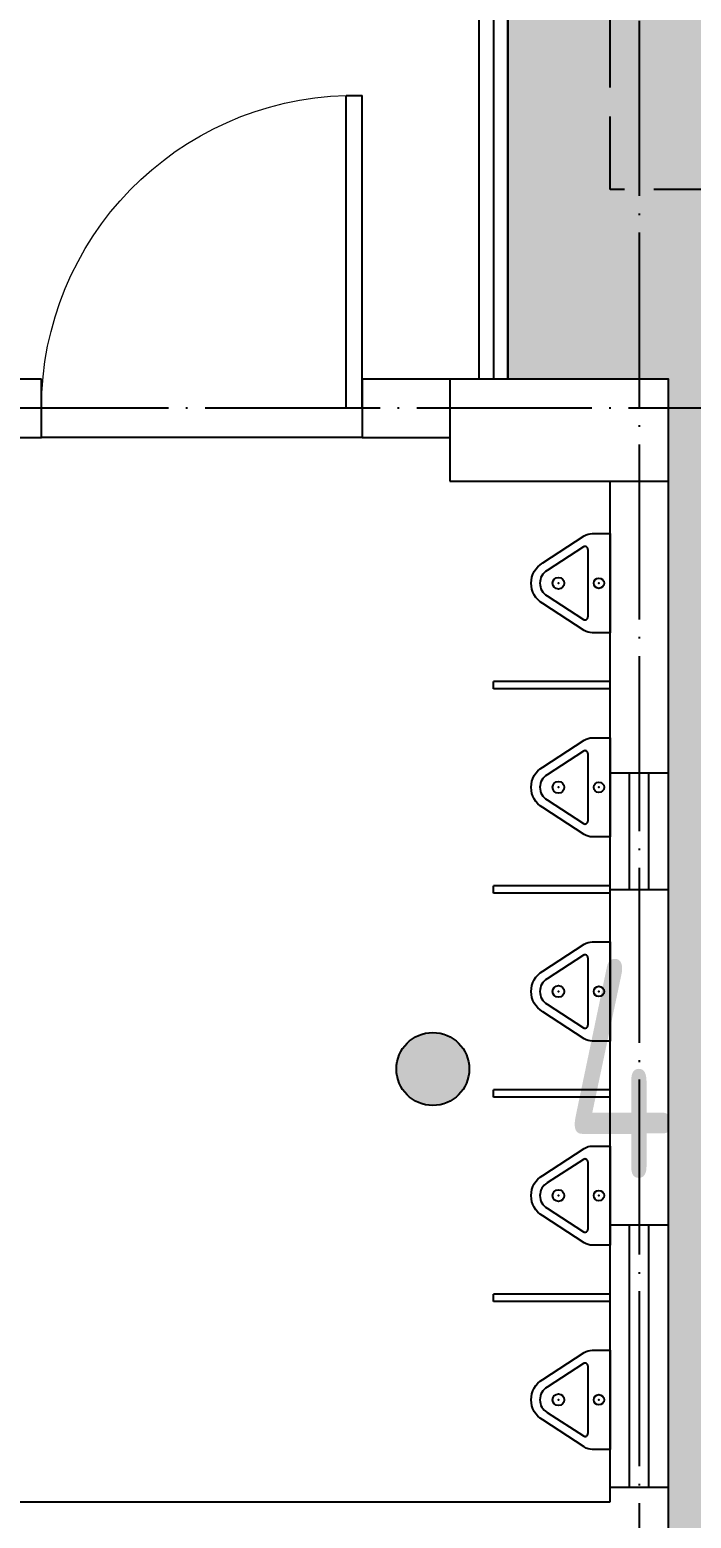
# Model space of a CAD drawing. Header units: millimetres. Extents: x 387826 to 388039216, y 3325062 to 3325368396.
# Drawn here: x 387582132 to 387584400, y 3324889166 to 3324894269 of the extents above; entities that cross this region are included whole.
import ezdxf
from ezdxf.enums import TextEntityAlignment as Align

# ---------------------------------------------------------------- set-up
doc = ezdxf.new("R2010")
doc.units = ezdxf.units.MM
doc.header["$LTSCALE"] = 1000
doc.header["$MEASUREMENT"] = 0
for name, pattern in [('000-Earth-MSCQ（不打印）$0$DASH', [0.35, 0.25, -0.1]), ('000-Earth-MSCQ（不打印）$0$DOTE', [2.42, 2, -0.2, 0.02, -0.2]), ('DASH', [0.35, 0.25, -0.1]), ('DOTE', [2.42, 2, -0.2, 0.02, -0.2])]:
    doc.linetypes.add(name, pattern=pattern)
for name, color, linetype in [('0 Plan-Building', 8, 'Continuous'), ('0 Plan-Building Line 1', 6, 'Continuous'), ('0 Plan-Building Line 2', 214, 'DASH'), ('0 Plan-Building 轴线', 8, 'Continuous'), ('0 Plan-Green Hatch', 76, 'Continuous'), ('0-SITE', 7, 'Continuous'), ('000-Earth-MSCQ（不打印）$0$0 Plan-Building', 8, 'Continuous'), ('000-Earth-MSCQ（不打印）$0$0 Plan-Building Line 1', 6, 'Continuous'), ('000-Earth-MSCQ（不打印）$0$0 Plan-Building Line 2', 214, '000-Earth-MSCQ（不打印）$0$DASH'), ('000-Earth-MSCQ（不打印）$0$0 Plan-Building 轴线', 8, 'Continuous'), ('000-Earth-MSCQ（不打印）$0$GCD', 251, 'Continuous')]:
    doc.layers.add(name, color=color, linetype=linetype)
doc.styles.add('000-Earth-MSCQ（不打印）$0$HZ', font='gbenor.shx', dxfattribs={"width": 0.8, "bigfont": 'hztxt.shx'})

# ---------------------------------------------------------------- blocks, each defined once
blk = doc.blocks.new('A$C4CC85829')
at = {"layer": '0 Plan-Building'}
for p, q in [((-100, -250), (-100, -2900)), ((-100, -2900), (-100, -6400)), ((100, -2900), (100, -6400)), ((2650, -2900), (100, -2900)), ((100, -2950), (-100, -2950)), ((-33.3, -2950), (-33.3, -3850)), ((33.3, -2950), (33.3, -3850)), ((176, -3365.8), (176, -3134.2)), ((315.6, -3206.7), (191.5, -3125.8)), ((191.5, -3374.2), (315.6, -3293.3)), ((100, -3587.5), (500, -3587.5)), ((100, -3587.5), (100, -3612.5)), ((100, -3612.5), (500, -3612.5)), ((500, -3587.5), (500, -3612.5)), ((315.6, -3906.7), (191.5, -3825.8)), ((100, -3850), (-100, -3850)), ((176, -4065.8), (176, -3834.2)), ((191.5, -4074.2), (315.6, -3993.3)), ((100, -4287.5), (500, -4287.5)), ((100, -4287.5), (100, -4312.5)), ((100, -4312.5), (500, -4312.5)), ((500, -4287.5), (500, -4312.5)), ((176, -4765.8), (176, -4534.2)), ((315.6, -4606.7), (191.5, -4525.8)), ((191.5, -4774.2), (315.6, -4693.3)), ((100, -5000), (-100, -5000)), ((-33.3, -5000), (-33.3, -5400)), ((33.3, -5000), (33.3, -5400)), ((100, -4987.5), (500, -4987.5)), ((100, -4987.5), (100, -5012.5)), ((500, -4987.5), (500, -5012.5)), ((100, -5012.5), (500, -5012.5)), ((176, -5465.8), (176, -5234.2)), ((315.6, -5306.7), (191.5, -5225.8)), ((100, -5400), (-100, -5400)), ((191.5, -5474.2), (315.6, -5393.3)), ((100, -5687.5), (500, -5687.5)), ((100, -5687.5), (100, -5712.5)), ((100, -5712.5), (500, -5712.5)), ((500, -5687.5), (500, -5712.5)), ((176, -6165.8), (176, -5934.2)), ((315.6, -6006.7), (191.5, -5925.8)), ((191.5, -6174.2), (315.6, -6093.3)), ((650, -6400), (-100, -6400)), ((-100, -6400), (-100, -6750)), ((650, -6750), (650, -6400)), ((950, -6550), (650, -6550)), ((950, -6750), (950, -6550)), ((950, -6550), (2050, -6550)), ((2650, -6550), (2050, -6550)), ((2050, -6550), (2050, -6750)), ((-100, -6750), (650, -6750)), ((650, -6750), (950, -6750)), ((2050, -6750), (2650, -6750))]:
    blk.add_line(p, q, dxfattribs=at)
at = {"layer": '0 Plan-Building', "extrusion": (0, 0, -1)}
for p, q in [((950, -6650), (1005, -6650)), ((950, -6650), (950, -7722.5)), ((1005, -6650), (1005, -7722.5)), ((1005, -7722.5), (950, -7722.5))]:
    blk.add_line(p, q, dxfattribs=at)
at = {"layer": '0 Plan-Building'}
for points in [[(330.6, -3180.7, -0.57735), (330.6, -3319.3), (188.4, -3411.9, -0.145378), (161.1, -3420), (100, -3420), (100, -3080), (161.1, -3080, -0.145378), (188.4, -3088.1)], [(330.6, -3880.7, -0.57735), (330.6, -4019.3), (188.4, -4111.9, -0.145378), (161.1, -4120), (100, -4120), (100, -3780), (161.1, -3780, -0.145378), (188.4, -3788.1)], [(330.6, -4580.7, -0.57735), (330.6, -4719.3), (188.4, -4811.9, -0.145378), (161.1, -4820), (100, -4820), (100, -4480), (161.1, -4480, -0.145378), (188.4, -4488.1)], [(330.6, -5280.7, -0.57735), (330.6, -5419.3), (188.4, -5511.9, -0.145378), (161.1, -5520), (100, -5520), (100, -5180), (161.1, -5180, -0.145378), (188.4, -5188.1)], [(330.6, -5980.7, -0.57735), (330.6, -6119.3), (188.4, -6211.9, -0.145378), (161.1, -6220), (100, -6220), (100, -5880), (161.1, -5880, -0.145378), (188.4, -5888.1)]]:
    blk.add_lwpolyline(points, format="xyb", close=True, dxfattribs=at)
for points in [[(550, -9625), (450, -9625), (450, -6750)], [(500, -9625), (500, -6750)], [(550, -9625), (550, -6750)]]:
    blk.add_lwpolyline(points, dxfattribs=at)
for centre, radius in [((138, -3250), 17.7), ((277, -3250), 20), ((138, -3950), 17.7), ((277, -3950), 20), ((138, -4650), 17.7), ((277, -4650), 20), ((138, -5350), 17.7), ((277, -5350), 20), ((138, -6050), 17.7), ((277, -6050), 20)]:
    blk.add_circle(centre, radius, dxfattribs=at)
for centre, radius, start, end in [((186, -3134.2), 10, 56.9137, 180), ((290.6, -3250), 50, 300, 60), ((186, -3365.8), 10, 180, 303.0863), ((186, -3834.2), 10, 56.9137, 180), ((290.6, -3950), 50, 300, 60), ((186, -4065.8), 10, 180, 303.0863), ((186, -4534.2), 10, 56.9137, 180), ((290.6, -4650), 50, 300, 60), ((186, -4765.8), 10, 180, 303.0863), ((186, -5234.2), 10, 56.9137, 180), ((290.6, -5350), 50, 300, 60), ((186, -5465.8), 10, 180, 303.0863), ((186, -5934.2), 10, 56.9137, 180), ((290.6, -6050), 50, 300, 60), ((186, -6165.8), 10, 180, 303.0863)]:
    blk.add_arc(centre, radius, start, end, dxfattribs=at)
at = {"layer": '0 Plan-Building', "lineweight": 13, "extrusion": (0, 0, -1)}
blk.add_arc((-977.5, -6650), 1072.5, 180, 268.5307, dxfattribs=at)
at = {"layer": '0 Plan-Building'}
for p in [(138, -3250), (277, -3250), (138, -3950), (277, -3950), (138, -4650), (277, -4650), (138, -5350), (277, -5350), (138, -6050), (277, -6050)]:
    blk.add_point(p, dxfattribs=at)
at = {"layer": '0 Plan-Building Line 1', "ltscale": 10}
blk.add_lwpolyline([(7100, -13850), (10300, -13850), (10300, -9750), (7300, -9750), (7300, -6750), (9150, -6750), (9150, 100), (-100, 100), (-100, -6750), (450, -6750), (450.6, -9706, 1.152458), (685.7, -9960.5), (800, -9960.5), (800, -9950), (7100, -9950)], format="xyb", close=True, dxfattribs=at)
at = {"layer": '0 Plan-Building Line 2'}
blk.add_lwpolyline([(6450, -14050), (10950, -14050), (10950, -9100), (7650, -9100), (7650, -7400), (9350, -7400), (9350, 750), (-300, 750), (-300, -7400), (100, -7400), (100, -9100), (100, -9100), (100, -13600), (6450, -13600)], close=True, dxfattribs=at)
at = {"layer": '0 Plan-Building 轴线', "linetype": 'DOTE', "ltscale": 0.3}
for p, q in [((0, -14512), (0, 1042.7)), ((-563.1, -6650), (11177.1, -6650))]:
    blk.add_line(p, q, dxfattribs=at)
blk = doc.blocks.new('000-Earth-MSCQ（不打印）$0$gc200')
h = blk.add_hatch(color=256)
edge = h.paths.add_edge_path()
edge.add_arc((0, 0), 0.25, 0, 360)
blk.add_circle((0, 0), 0.25)
blk = doc.blocks.new('000-Earth-MSCQ（不打印）$0$A$C4CC85829')
at = {"layer": '000-Earth-MSCQ（不打印）$0$0 Plan-Building'}
for p, q in [((-100, -250), (-100, -2900)), ((-100, -2900), (-100, -6400)), ((100, -2900), (100, -6400)), ((2650, -2900), (100, -2900)), ((100, -2950), (-100, -2950)), ((-33.3, -2950), (-33.3, -3850)), ((33.3, -2950), (33.3, -3850)), ((176, -3365.8), (176, -3134.2)), ((315.6, -3206.7), (191.5, -3125.8)), ((191.5, -3374.2), (315.6, -3293.3)), ((100, -3587.5), (500, -3587.5)), ((100, -3587.5), (100, -3612.5)), ((100, -3612.5), (500, -3612.5)), ((500, -3587.5), (500, -3612.5)), ((315.6, -3906.7), (191.5, -3825.8)), ((100, -3850), (-100, -3850)), ((176, -4065.8), (176, -3834.2)), ((191.5, -4074.2), (315.6, -3993.3)), ((100, -4287.5), (500, -4287.5)), ((100, -4287.5), (100, -4312.5)), ((100, -4312.5), (500, -4312.5)), ((500, -4287.5), (500, -4312.5)), ((176, -4765.8), (176, -4534.2)), ((315.6, -4606.7), (191.5, -4525.8)), ((191.5, -4774.2), (315.6, -4693.3)), ((100, -5000), (-100, -5000)), ((-33.3, -5000), (-33.3, -5400)), ((33.3, -5000), (33.3, -5400)), ((100, -4987.5), (500, -4987.5)), ((100, -4987.5), (100, -5012.5)), ((500, -4987.5), (500, -5012.5)), ((100, -5012.5), (500, -5012.5)), ((176, -5465.8), (176, -5234.2)), ((315.6, -5306.7), (191.5, -5225.8)), ((100, -5400), (-100, -5400)), ((191.5, -5474.2), (315.6, -5393.3)), ((100, -5687.5), (500, -5687.5)), ((100, -5687.5), (100, -5712.5)), ((100, -5712.5), (500, -5712.5)), ((500, -5687.5), (500, -5712.5)), ((176, -6165.8), (176, -5934.2)), ((315.6, -6006.7), (191.5, -5925.8)), ((191.5, -6174.2), (315.6, -6093.3)), ((650, -6400), (-100, -6400)), ((-100, -6400), (-100, -6750)), ((650, -6750), (650, -6400)), ((950, -6550), (650, -6550)), ((950, -6750), (950, -6550)), ((950, -6550), (2050, -6550)), ((2650, -6550), (2050, -6550)), ((2050, -6550), (2050, -6750)), ((-100, -6750), (650, -6750)), ((650, -6750), (950, -6750)), ((2050, -6750), (2650, -6750))]:
    blk.add_line(p, q, dxfattribs=at)
at = {"layer": '000-Earth-MSCQ（不打印）$0$0 Plan-Building', "extrusion": (0, 0, -1)}
for p, q in [((950, -6650), (1005, -6650)), ((950, -6650), (950, -7722.5)), ((1005, -6650), (1005, -7722.5)), ((1005, -7722.5), (950, -7722.5))]:
    blk.add_line(p, q, dxfattribs=at)
at = {"layer": '000-Earth-MSCQ（不打印）$0$0 Plan-Building'}
for points in [[(330.6, -3180.7, -0.57735), (330.6, -3319.3), (188.4, -3411.9, -0.145378), (161.1, -3420), (100, -3420), (100, -3080), (161.1, -3080, -0.145378), (188.4, -3088.1)], [(330.6, -3880.7, -0.57735), (330.6, -4019.3), (188.4, -4111.9, -0.145378), (161.1, -4120), (100, -4120), (100, -3780), (161.1, -3780, -0.145378), (188.4, -3788.1)], [(330.6, -4580.7, -0.57735), (330.6, -4719.3), (188.4, -4811.9, -0.145378), (161.1, -4820), (100, -4820), (100, -4480), (161.1, -4480, -0.145378), (188.4, -4488.1)], [(330.6, -5280.7, -0.57735), (330.6, -5419.3), (188.4, -5511.9, -0.145378), (161.1, -5520), (100, -5520), (100, -5180), (161.1, -5180, -0.145378), (188.4, -5188.1)], [(330.6, -5980.7, -0.57735), (330.6, -6119.3), (188.4, -6211.9, -0.145378), (161.1, -6220), (100, -6220), (100, -5880), (161.1, -5880, -0.145378), (188.4, -5888.1)]]:
    blk.add_lwpolyline(points, format="xyb", close=True, dxfattribs=at)
for points in [[(550, -9625), (450, -9625), (450, -6750)], [(500, -9625), (500, -6750)], [(550, -9625), (550, -6750)]]:
    blk.add_lwpolyline(points, dxfattribs=at)
for centre, radius in [((138, -3250), 17.7), ((277, -3250), 20), ((138, -3950), 17.7), ((277, -3950), 20), ((138, -4650), 17.7), ((277, -4650), 20), ((138, -5350), 17.7), ((277, -5350), 20), ((138, -6050), 17.7), ((277, -6050), 20)]:
    blk.add_circle(centre, radius, dxfattribs=at)
for centre, radius, start, end in [((186, -3134.2), 10, 56.9137, 180), ((290.6, -3250), 50, 300, 60), ((186, -3365.8), 10, 180, 303.0863), ((186, -3834.2), 10, 56.9137, 180), ((290.6, -3950), 50, 300, 60), ((186, -4065.8), 10, 180, 303.0863), ((186, -4534.2), 10, 56.9137, 180), ((290.6, -4650), 50, 300, 60), ((186, -4765.8), 10, 180, 303.0863), ((186, -5234.2), 10, 56.9137, 180), ((290.6, -5350), 50, 300, 60), ((186, -5465.8), 10, 180, 303.0863), ((186, -5934.2), 10, 56.9137, 180), ((290.6, -6050), 50, 300, 60), ((186, -6165.8), 10, 180, 303.0863)]:
    blk.add_arc(centre, radius, start, end, dxfattribs=at)
at = {"layer": '000-Earth-MSCQ（不打印）$0$0 Plan-Building', "lineweight": 13, "extrusion": (0, 0, -1)}
blk.add_arc((-977.5, -6650), 1072.5, 180, 268.5307, dxfattribs=at)
at = {"layer": '000-Earth-MSCQ（不打印）$0$0 Plan-Building'}
for p in [(138, -3250), (277, -3250), (138, -3950), (277, -3950), (138, -4650), (277, -4650), (138, -5350), (277, -5350), (138, -6050), (277, -6050)]:
    blk.add_point(p, dxfattribs=at)
at = {"layer": '000-Earth-MSCQ（不打印）$0$0 Plan-Building Line 1', "ltscale": 10}
blk.add_lwpolyline([(7100, -13850), (10300, -13850), (10300, -9750), (7300, -9750), (7300, -6750), (9150, -6750), (9150, 100), (-100, 100), (-100, -6750), (450, -6750), (450.6, -9706, 1.152458), (685.7, -9960.5), (800, -9960.5), (800, -9950), (7100, -9950)], format="xyb", close=True, dxfattribs=at)
at = {"layer": '000-Earth-MSCQ（不打印）$0$0 Plan-Building Line 2'}
blk.add_lwpolyline([(6450, -14050), (10950, -14050), (10950, -9100), (7650, -9100), (7650, -7400), (9350, -7400), (9350, 750), (-300, 750), (-300, -7400), (100, -7400), (100, -9100), (100, -9100), (100, -13600), (6450, -13600)], close=True, dxfattribs=at)
at = {"layer": '000-Earth-MSCQ（不打印）$0$0 Plan-Building 轴线', "linetype": '000-Earth-MSCQ（不打印）$0$DOTE', "ltscale": 0.3}
for p, q in [((0, -14512), (0, 1042.7)), ((-563.1, -6650), (11177.1, -6650))]:
    blk.add_line(p, q, dxfattribs=at)
blk = doc.blocks.new('000-Earth-MSCQ（不打印）')
at = {"layer": '000-Earth-MSCQ（不打印）$0$0 Plan-Building', "ltscale": 10, "rotation": 180}
blk.add_blockref('000-Earth-MSCQ（不打印）$0$A$C4CC85829', (387584221.8, 3324886321.8), dxfattribs=at)
at = {"layer": '000-Earth-MSCQ（不打印）$0$GCD', "linetype": 'Continuous'}
ref = blk.add_blockref('000-Earth-MSCQ（不打印）$0$gc200', (387583514.1, 3324890706.1), dxfattribs=dict(at, xscale=500, yscale=500, zscale=500))
ref.add_attrib('height', '409.31', dxfattribs={"linetype": 'Continuous', "height": 750, "style": '000-Earth-MSCQ（不打印）$0$HZ', "width": 0.8}).set_placement((387583964.1, 3324890706.1), align=Align.MIDDLE_LEFT)

msp = doc.modelspace()

# ---------------------------------------------------------------- hatches: boundary and pattern name
at = {"layer": '0 Plan-Green Hatch', "ltscale": 10}
h = msp.add_hatch(dxfattribs=at)
h.set_pattern_fill('GRASS', color=256, scale=400, double=1)
h.set_pattern_definition([(90, (387910883.6, 3325096422.7), (-798.2364, 798.2364), [211.6645, -1384.808]), (45, (387910883.6, 3325096422.7), (-798.237, 798.237), [211.6645, -917.213]), (135, (387910883.6, 3325096422.7), (-798.237, -798.237), [211.6645, -917.213])])
edge = h.paths.add_edge_path()
edge.add_line((387564086.8, 3324808678.8), (387562589.6, 3324819517.3))
edge.add_arc((387605680.4, 3324825469.8), 43500, 114.11347, 187.865, ccw=False)
edge.add_arc((387581780.5, 3324878865), 15000, 294.11347, 372.90954)
edge.add_line((387596401.4, 3324882216.2), (387591598.4, 3324881444.4))
edge.add_arc((387632665.7, 3324896181.4), 43631.4, 171.4451, 199.7405, ccw=False)
edge.add_line((387589519.7, 3324902671.8), (387585471.8, 3324902671.8))
edge.add_line((387585471.8, 3324902671.8), (387585471.8, 3324896071.8))
edge.add_line((387585471.8, 3324896071.8), (387583771.2, 3324896071.8))
edge.add_line((387583771.2, 3324896071.8), (387583771.8, 3324893071.8))
edge.add_line((387583771.8, 3324893071.8), (387584321.8, 3324893071.8))
edge.add_line((387584321.8, 3324893071.8), (387584321.8, 3324886221.8))
edge.add_line((387584321.8, 3324886221.8), (387575071.8, 3324886221.8))
edge.add_line((387575071.8, 3324886221.8), (387575071.8, 3324893071.8))
edge.add_line((387575071.8, 3324893071.8), (387576921.8, 3324893071.8))
edge.add_line((387576921.8, 3324893071.8), (387576921.8, 3324896071.8))
edge.add_line((387576921.8, 3324896071.8), (387573921.8, 3324896071.8))
edge.add_line((387573921.8, 3324896071.8), (387573921.8, 3324902671.8))
edge.add_line((387573921.8, 3324902671.8), (387563511.8, 3324902671.8))
edge.add_line((387563511.8, 3324902671.8), (387563511.8, 3324906271.8))
edge.add_line((387563511.8, 3324906271.8), (387558011.8, 3324906271.8))
edge.add_line((387558011.8, 3324906271.8), (387558011.8, 3324931571.8))
edge.add_line((387558011.8, 3324931571.8), (387563511.8, 3324931571.8))
edge.add_line((387563511.8, 3324931571.8), (387563511.8, 3324932400.2))
edge.add_line((387563511.8, 3324932400.2), (387563835.6, 3324932724.8))
edge.add_line((387563835.6, 3324932724.8), (387559941.8, 3324936609.2))
edge.add_line((387559941.8, 3324936609.2), (387565450.4, 3324942131.4))
edge.add_line((387565450.4, 3324942131.4), (387569344.3, 3324938247))
edge.add_line((387569344.3, 3324938247), (387569668.3, 3324938571.8))
edge.add_line((387569668.3, 3324938571.8), (387569853.3, 3324938571.8))
edge.add_line((387569853.3, 3324938571.8), (387569853.3, 3324944071.8))
edge.add_line((387569853.3, 3324944071.8), (387580153.3, 3324944071.8))
edge.add_line((387580153.3, 3324944071.8), (387580153.3, 3324938571.8))
edge.add_line((387580153.3, 3324938571.8), (387580503.3, 3324938571.8))
edge.add_arc((387564914.2, 3324960011), 26507.7, 306.02219, 323.97781)
edge.add_line((387586353.3, 3324944421.8), (387586353.3, 3324946071.8))
edge.add_line((387586353.3, 3324946071.8), (387565969.9, 3324946071.8))
edge.add_line((387565969.9, 3324946071.8), (387555981.2, 3324936058.6))
edge.add_line((387555981.2, 3324936058.6), (387556082.6, 3324865034.6))
edge.add_line((387556082.6, 3324865034.6), (387556222.6, 3324859820.5))
edge.add_line((387556222.6, 3324859820.5), (387559227.7, 3324808007.6))
edge.add_line((387559227.7, 3324808007.6), (387564086.8, 3324808678.8))

# ---------------------------------------------------------------- block references
at = {"layer": '0 Plan-Building', "ltscale": 10, "rotation": 180}
msp.add_blockref('A$C4CC85829', (387584221.8, 3324886321.8), dxfattribs=at)
at = {"layer": '0-SITE', "ltscale": 10}
msp.add_blockref('000-Earth-MSCQ（不打印）', (0, 0), dxfattribs=at)

doc.saveas('drawing.dxf')
